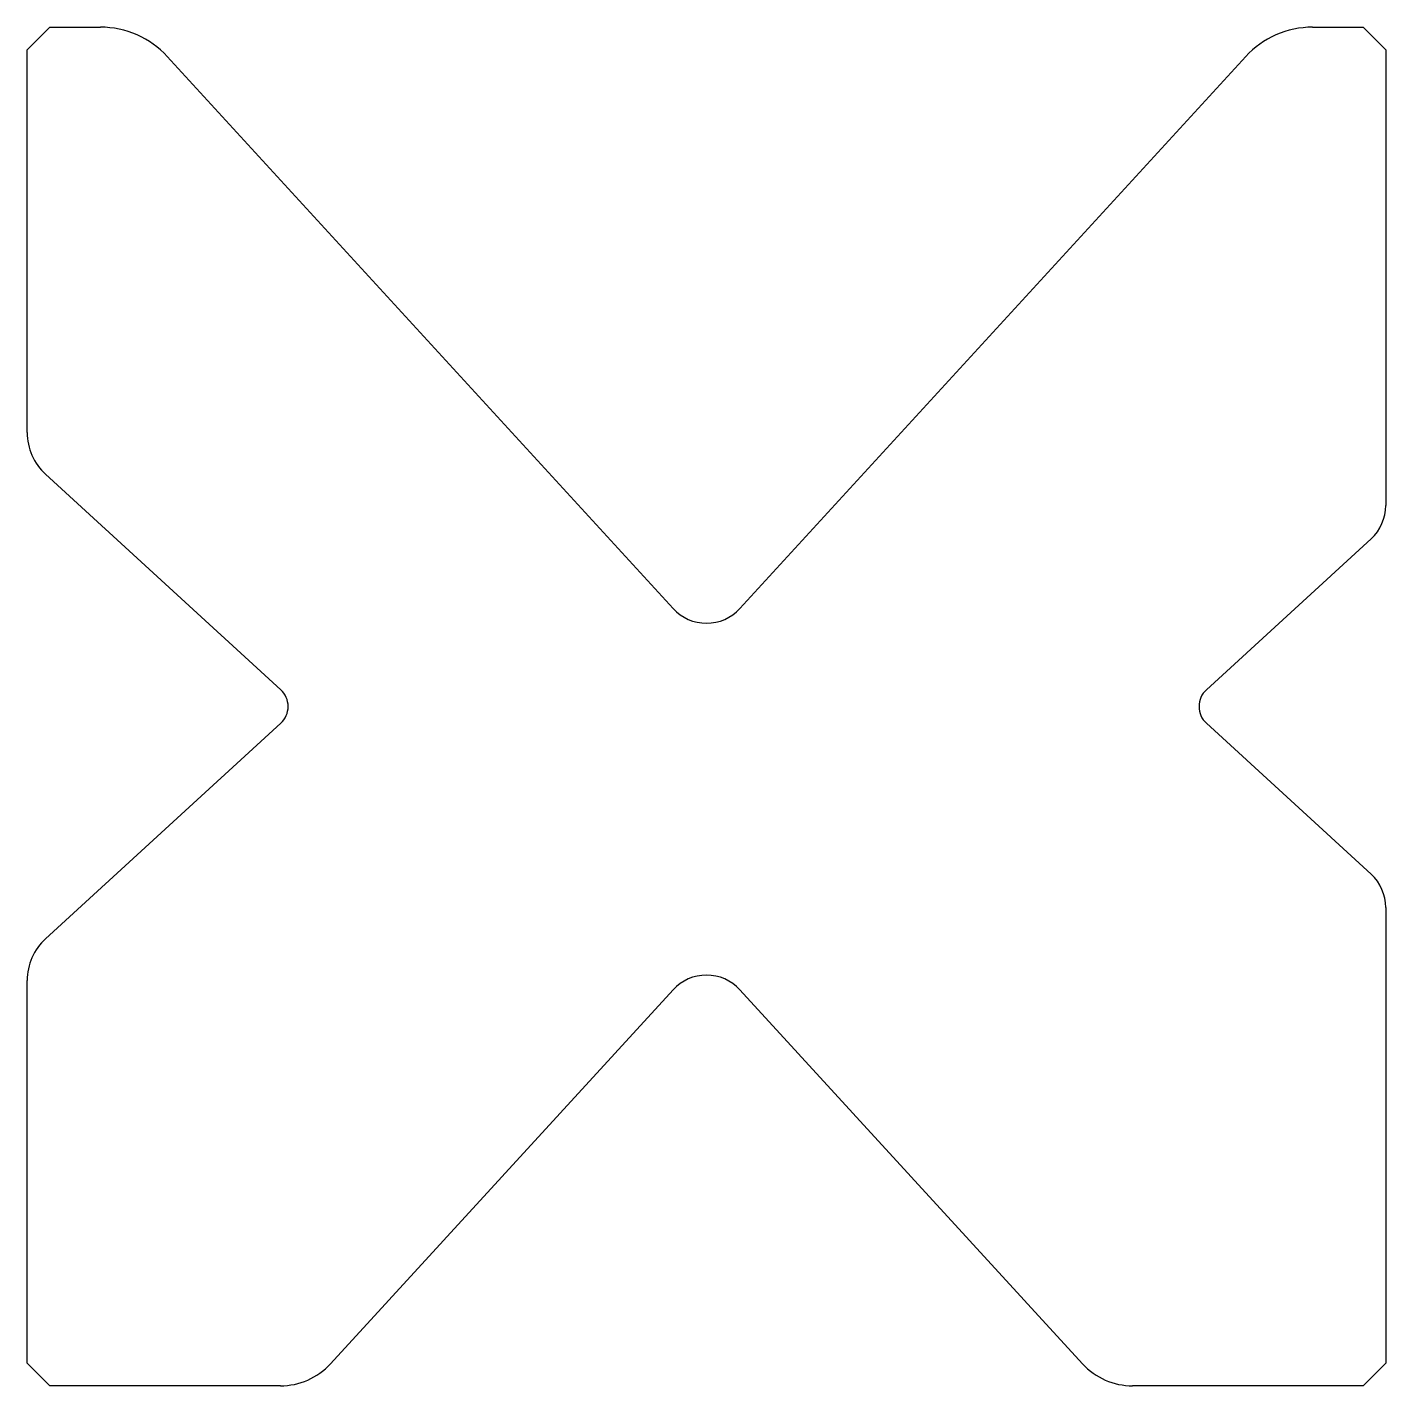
# Model space of a CAD drawing. Header units: metres. Extents: x -28.6 to 31.4, y -30.2 to 29.8.
import ezdxf

# ---------------------------------------------------------------- set-up
doc = ezdxf.new("R2010")
doc.units = ezdxf.units.M

msp = doc.modelspace()

# ---------------------------------------------------------------- linework, layer by layer
for p, q in [((-27.578102, 29.832657), (-28.578102, 28.832657)), ((-27.578102, 29.832657), (-25.338144, 29.832657)), ((28.18194, 29.832657), (30.421898, 29.832657)), ((31.421898, 28.832657), (30.421898, 29.832657)), ((-28.578102, 11.932683), (-28.578102, 28.832657)), ((31.421898, 28.832657), (31.421898, 8.712678)), ((-22.389035, 28.535017), (-0.052657, 4.159138)), ((2.896453, 4.159138), (25.232831, 28.535017)), ((-17.378306, 0.569934), (-27.767078, 10.08949)), ((30.773078, 7.238123), (23.496027, 0.569934)), ((-27.767078, -10.424176), (-17.378306, -0.904621)), ((23.496027, -0.904621), (30.773078, -7.57281)), ((31.421898, -9.047364), (31.421898, -29.167343)), ((-28.578102, -29.167343), (-28.578102, -12.26737)), ((-0.052657, -12.678639), (-15.186302, -29.194114)), ((18.030098, -29.194114), (2.896453, -12.678639)), ((-28.578102, -29.167343), (-27.578102, -30.167343)), ((30.421898, -30.167343), (31.421898, -29.167343)), ((-17.398134, -30.167343), (-27.578102, -30.167343)), ((30.421898, -30.167343), (20.24193, -30.167343))]:
    msp.add_line(p, q)
for centre, radius, start, end in [((-25.338144, 25.832657), 4, 42.5, 90), ((28.18194, 25.832657), 4, 90, 137.5), ((-26.078102, 11.932683), 2.5, 180, 227.5), ((29.421898, 8.712678), 2, 312.5, 0), ((1.421898, 5.510319), 2, 222.5, 317.5), ((-18.053896, -0.167343), 1, 312.5, 47.5), ((24.171617, -0.167343), 1, 132.5, 227.5), ((29.421898, -9.047364), 2, 0, 47.5), ((-26.078102, -12.26737), 2.5, 132.5, 180), ((1.421898, -14.029819), 2, 42.5, 137.5), ((-17.398134, -27.167343), 3, 270, 317.5), ((20.24193, -27.167343), 3, 222.5, 270)]:
    msp.add_arc(centre, radius, start, end)

doc.saveas('drawing.dxf')
